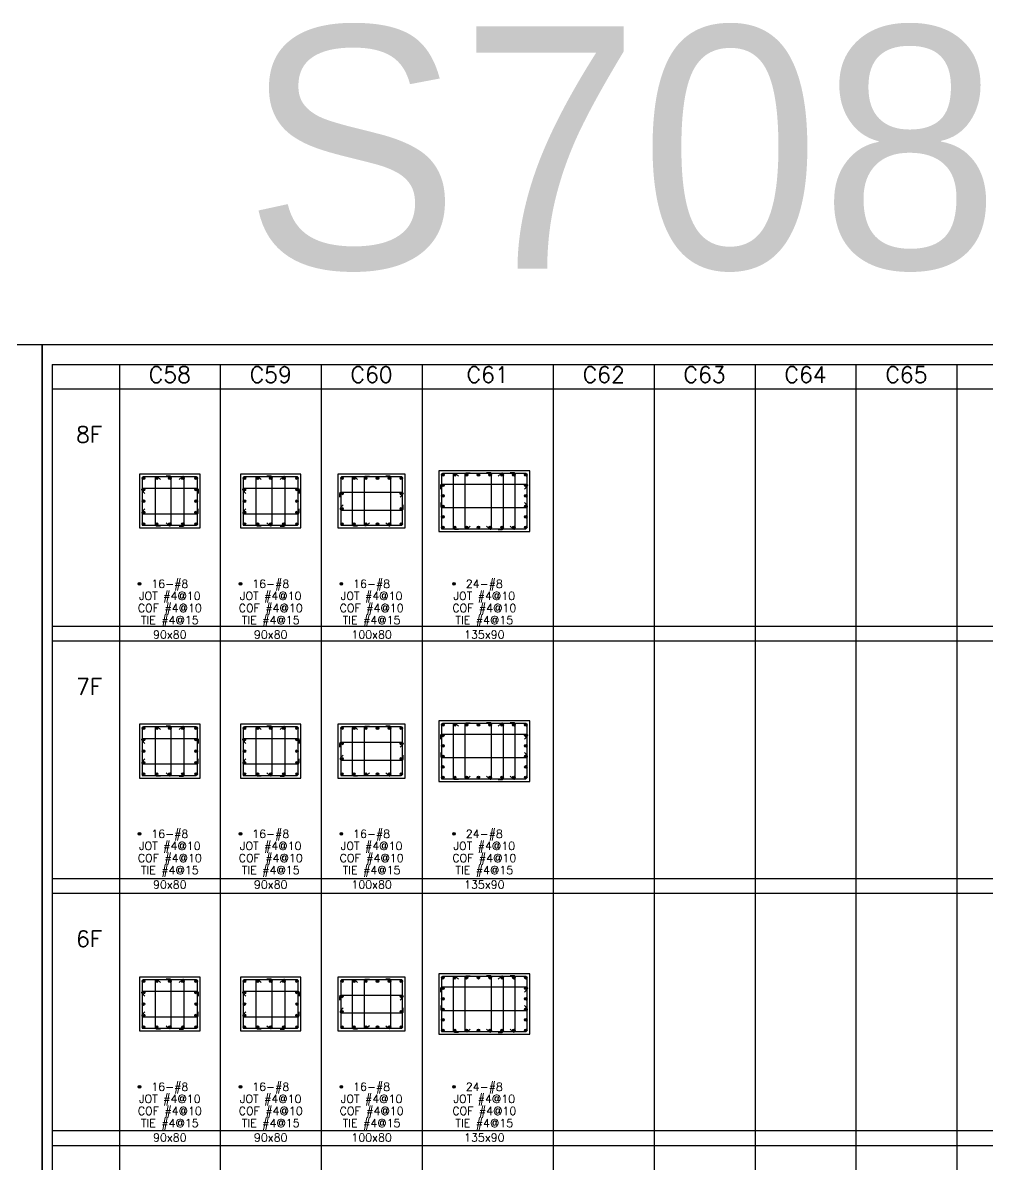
# Model space of a CAD drawing. Header units: millimetres. Extents: x 0 to 31920, y -6088 to 2522.
# Drawn here: x 22316 to 23749, y 825 to 2522 of the extents above; entities that cross this region are included whole.
import ezdxf
from ezdxf.enums import TextEntityAlignment as Align

# ---------------------------------------------------------------- set-up
doc = ezdxf.new("R2010")
doc.units = ezdxf.units.MM
doc.header["$MEASUREMENT"] = 0
for name, color, linetype in [('DwFm', 7, 'Continuous'), ('S-DIM', 2, 'Continuous'), ('S-RC', 130, 'Continuous'), ('S-REINF', 6, 'Continuous'), ('S-REINFD', 201, 'Continuous'), ('S-STUD', 1, 'Continuous'), ('S-TEXT', 2, 'Continuous')]:
    doc.layers.add(name, color=color, linetype=linetype)
doc.styles.add('CS4', font='romans.shx', dxfattribs={"width": 0.8, "bigfont": 'lsp.shx'})
doc.styles.add('HELOPEN', font='helopen.shx')

# ---------------------------------------------------------------- blocks, each defined once
blk = doc.blocks.new('繪圖範圍')
blk.add_lwpolyline([(0, 51.1), (79.8, 51.1), (79.8, 0), (0, 0)], close=True)
blk = doc.blocks.new('A$C99a523f8')
at = {"layer": 'S-REINFD'}
h = blk.add_hatch(color=256, dxfattribs=at)
edge = h.paths.add_edge_path()
edge.add_arc((35.9, 242.1), 1.91, 0, 360)
h = blk.add_hatch(color=256, dxfattribs=at)
edge = h.paths.add_edge_path()
edge.add_arc((55.5, 242.1), 1.91, 0, 360)
h = blk.add_hatch(color=256, dxfattribs=at)
edge = h.paths.add_edge_path()
edge.add_arc((75, 242.1), 1.91, 0, 360)
h = blk.add_hatch(color=256, dxfattribs=at)
edge = h.paths.add_edge_path()
edge.add_arc((94.5, 242.1), 1.91, 0, 360)
h = blk.add_hatch(color=256, dxfattribs=at)
edge = h.paths.add_edge_path()
edge.add_arc((114.1, 242.1), 1.91, 0, 360)
h = blk.add_hatch(color=256, dxfattribs=at)
edge = h.paths.add_edge_path()
edge.add_arc((185.9, 242.1), 1.91, 0, 360)
h = blk.add_hatch(color=256, dxfattribs=at)
edge = h.paths.add_edge_path()
edge.add_arc((205.5, 242.1), 1.91, 0, 360)
h = blk.add_hatch(color=256, dxfattribs=at)
edge = h.paths.add_edge_path()
edge.add_arc((225, 242.1), 1.91, 0, 360)
h = blk.add_hatch(color=256, dxfattribs=at)
edge = h.paths.add_edge_path()
edge.add_arc((244.5, 242.1), 1.91, 0, 360)
h = blk.add_hatch(color=256, dxfattribs=at)
edge = h.paths.add_edge_path()
edge.add_arc((264.1, 242.1), 1.91, 0, 360)
h = blk.add_hatch(color=256, dxfattribs=at)
edge = h.paths.add_edge_path()
edge.add_arc((330.9, 242.1), 1.91, 0, 360)
h = blk.add_hatch(color=256, dxfattribs=at)
edge = h.paths.add_edge_path()
edge.add_arc((348.5, 242.1), 1.91, 0, 360)
h = blk.add_hatch(color=256, dxfattribs=at)
edge = h.paths.add_edge_path()
edge.add_arc((366.2, 242.1), 1.91, 0, 360)
h = blk.add_hatch(color=256, dxfattribs=at)
edge = h.paths.add_edge_path()
edge.add_arc((383.8, 242.1), 1.91, 0, 360)
h = blk.add_hatch(color=256, dxfattribs=at)
edge = h.paths.add_edge_path()
edge.add_arc((401.5, 242.1), 1.91, 0, 360)
h = blk.add_hatch(color=256, dxfattribs=at)
edge = h.paths.add_edge_path()
edge.add_arc((419.1, 242.1), 1.91, 0, 360)
h = blk.add_hatch(color=256, dxfattribs=at)
edge = h.paths.add_edge_path()
edge.add_arc((480.9, 247.1), 1.91, 0, 360)
h = blk.add_hatch(color=256, dxfattribs=at)
edge = h.paths.add_edge_path()
edge.add_arc((498.5, 247.1), 1.91, 0, 360)
h = blk.add_hatch(color=256, dxfattribs=at)
edge = h.paths.add_edge_path()
edge.add_arc((516.1, 247.1), 1.91, 0, 360)
h = blk.add_hatch(color=256, dxfattribs=at)
edge = h.paths.add_edge_path()
edge.add_arc((533.7, 247.1), 1.91, 0, 360)
h = blk.add_hatch(color=256, dxfattribs=at)
edge = h.paths.add_edge_path()
edge.add_arc((551.3, 247.1), 1.91, 0, 360)
h = blk.add_hatch(color=256, dxfattribs=at)
edge = h.paths.add_edge_path()
edge.add_arc((568.9, 247.1), 1.91, 0, 360)
h = blk.add_hatch(color=256, dxfattribs=at)
edge = h.paths.add_edge_path()
edge.add_arc((586.5, 247.1), 1.91, 0, 360)
h = blk.add_hatch(color=256, dxfattribs=at)
edge = h.paths.add_edge_path()
edge.add_arc((604.1, 247.1), 1.91, 0, 360)
h = blk.add_hatch(color=256, dxfattribs=at)
edge = h.paths.add_edge_path()
edge.add_arc((35.9, 225), 1.91, 0, 360)
h = blk.add_hatch(color=256, dxfattribs=at)
edge = h.paths.add_edge_path()
edge.add_arc((114.1, 225), 1.91, 0, 360)
h = blk.add_hatch(color=256, dxfattribs=at)
edge = h.paths.add_edge_path()
edge.add_arc((185.9, 225), 1.91, 0, 360)
h = blk.add_hatch(color=256, dxfattribs=at)
edge = h.paths.add_edge_path()
edge.add_arc((264.1, 225), 1.91, 0, 360)
h = blk.add_hatch(color=256, dxfattribs=at)
edge = h.paths.add_edge_path()
edge.add_arc((330.9, 219.4), 1.91, 0, 360)
h = blk.add_hatch(color=256, dxfattribs=at)
edge = h.paths.add_edge_path()
edge.add_arc((419.1, 219.4), 1.91, 0, 360)
h = blk.add_hatch(color=256, dxfattribs=at)
edge = h.paths.add_edge_path()
edge.add_arc((480.9, 231.5), 1.91, 0, 360)
h = blk.add_hatch(color=256, dxfattribs=at)
edge = h.paths.add_edge_path()
edge.add_arc((604.1, 231.5), 1.91, 0, 360)
h = blk.add_hatch(color=256, dxfattribs=at)
edge = h.paths.add_edge_path()
edge.add_arc((35.9, 208), 1.91, 0, 360)
h = blk.add_hatch(color=256, dxfattribs=at)
edge = h.paths.add_edge_path()
edge.add_arc((114.1, 208), 1.91, 0, 360)
h = blk.add_hatch(color=256, dxfattribs=at)
edge = h.paths.add_edge_path()
edge.add_arc((185.9, 208), 1.91, 0, 360)
h = blk.add_hatch(color=256, dxfattribs=at)
edge = h.paths.add_edge_path()
edge.add_arc((264.1, 208), 1.91, 0, 360)
h = blk.add_hatch(color=256, dxfattribs=at)
edge = h.paths.add_edge_path()
edge.add_arc((480.9, 215.8), 1.91, 0, 360)
h = blk.add_hatch(color=256, dxfattribs=at)
edge = h.paths.add_edge_path()
edge.add_arc((604.1, 215.8), 1.91, 0, 360)
h = blk.add_hatch(color=256, dxfattribs=at)
edge = h.paths.add_edge_path()
edge.add_arc((35.9, 191), 1.91, 0, 360)
h = blk.add_hatch(color=256, dxfattribs=at)
edge = h.paths.add_edge_path()
edge.add_arc((114.1, 191), 1.91, 0, 360)
h = blk.add_hatch(color=256, dxfattribs=at)
edge = h.paths.add_edge_path()
edge.add_arc((185.9, 191), 1.91, 0, 360)
h = blk.add_hatch(color=256, dxfattribs=at)
edge = h.paths.add_edge_path()
edge.add_arc((264.1, 191), 1.91, 0, 360)
h = blk.add_hatch(color=256, dxfattribs=at)
edge = h.paths.add_edge_path()
edge.add_arc((330.9, 196.6), 1.91, 0, 360)
h = blk.add_hatch(color=256, dxfattribs=at)
edge = h.paths.add_edge_path()
edge.add_arc((419.1, 196.6), 1.91, 0, 360)
h = blk.add_hatch(color=256, dxfattribs=at)
edge = h.paths.add_edge_path()
edge.add_arc((480.9, 200.2), 1.91, 0, 360)
h = blk.add_hatch(color=256, dxfattribs=at)
edge = h.paths.add_edge_path()
edge.add_arc((604.1, 200.2), 1.91, 0, 360)
h = blk.add_hatch(color=256, dxfattribs=at)
edge = h.paths.add_edge_path()
edge.add_arc((35.9, 173.9), 1.91, 0, 360)
h = blk.add_hatch(color=256, dxfattribs=at)
edge = h.paths.add_edge_path()
edge.add_arc((55.5, 173.9), 1.91, 0, 360)
h = blk.add_hatch(color=256, dxfattribs=at)
edge = h.paths.add_edge_path()
edge.add_arc((75, 173.9), 1.91, 0, 360)
h = blk.add_hatch(color=256, dxfattribs=at)
edge = h.paths.add_edge_path()
edge.add_arc((94.5, 173.9), 1.91, 0, 360)
h = blk.add_hatch(color=256, dxfattribs=at)
edge = h.paths.add_edge_path()
edge.add_arc((114.1, 173.9), 1.91, 0, 360)
h = blk.add_hatch(color=256, dxfattribs=at)
edge = h.paths.add_edge_path()
edge.add_arc((185.9, 173.9), 1.91, 0, 360)
h = blk.add_hatch(color=256, dxfattribs=at)
edge = h.paths.add_edge_path()
edge.add_arc((205.5, 173.9), 1.91, 0, 360)
h = blk.add_hatch(color=256, dxfattribs=at)
edge = h.paths.add_edge_path()
edge.add_arc((225, 173.9), 1.91, 0, 360)
h = blk.add_hatch(color=256, dxfattribs=at)
edge = h.paths.add_edge_path()
edge.add_arc((244.5, 173.9), 1.91, 0, 360)
h = blk.add_hatch(color=256, dxfattribs=at)
edge = h.paths.add_edge_path()
edge.add_arc((264.1, 173.9), 1.91, 0, 360)
h = blk.add_hatch(color=256, dxfattribs=at)
edge = h.paths.add_edge_path()
edge.add_arc((330.9, 173.9), 1.91, 0, 360)
h = blk.add_hatch(color=256, dxfattribs=at)
edge = h.paths.add_edge_path()
edge.add_arc((348.5, 173.9), 1.91, 0, 360)
h = blk.add_hatch(color=256, dxfattribs=at)
edge = h.paths.add_edge_path()
edge.add_arc((366.2, 173.9), 1.91, 0, 360)
h = blk.add_hatch(color=256, dxfattribs=at)
edge = h.paths.add_edge_path()
edge.add_arc((383.8, 173.9), 1.91, 0, 360)
h = blk.add_hatch(color=256, dxfattribs=at)
edge = h.paths.add_edge_path()
edge.add_arc((401.5, 173.9), 1.91, 0, 360)
h = blk.add_hatch(color=256, dxfattribs=at)
edge = h.paths.add_edge_path()
edge.add_arc((419.1, 173.9), 1.91, 0, 360)
h = blk.add_hatch(color=256, dxfattribs=at)
edge = h.paths.add_edge_path()
edge.add_arc((480.9, 184.5), 1.91, 0, 360)
h = blk.add_hatch(color=256, dxfattribs=at)
edge = h.paths.add_edge_path()
edge.add_arc((480.9, 168.9), 1.91, 0, 360)
h = blk.add_hatch(color=256, dxfattribs=at)
edge = h.paths.add_edge_path()
edge.add_arc((498.5, 168.9), 1.91, 0, 360)
h = blk.add_hatch(color=256, dxfattribs=at)
edge = h.paths.add_edge_path()
edge.add_arc((516.1, 168.9), 1.91, 0, 360)
h = blk.add_hatch(color=256, dxfattribs=at)
edge = h.paths.add_edge_path()
edge.add_arc((533.7, 168.9), 1.91, 0, 360)
h = blk.add_hatch(color=256, dxfattribs=at)
edge = h.paths.add_edge_path()
edge.add_arc((551.3, 168.9), 1.91, 0, 360)
h = blk.add_hatch(color=256, dxfattribs=at)
edge = h.paths.add_edge_path()
edge.add_arc((568.9, 168.9), 1.91, 0, 360)
h = blk.add_hatch(color=256, dxfattribs=at)
edge = h.paths.add_edge_path()
edge.add_arc((586.5, 168.9), 1.91, 0, 360)
h = blk.add_hatch(color=256, dxfattribs=at)
edge = h.paths.add_edge_path()
edge.add_arc((604.1, 184.5), 1.91, 0, 360)
h = blk.add_hatch(color=256, dxfattribs=at)
edge = h.paths.add_edge_path()
edge.add_arc((604.1, 168.9), 1.91, 0, 360)
h = blk.add_hatch(color=256, dxfattribs=at)
edge = h.paths.add_edge_path()
edge.add_arc((30, 85), 1.91, 0, 360)
h = blk.add_hatch(color=256, dxfattribs=at)
edge = h.paths.add_edge_path()
edge.add_arc((180, 85), 1.91, 0, 360)
h = blk.add_hatch(color=256, dxfattribs=at)
edge = h.paths.add_edge_path()
edge.add_arc((330, 85), 1.91, 0, 360)
h = blk.add_hatch(color=256, dxfattribs=at)
edge = h.paths.add_edge_path()
edge.add_arc((497.5, 85), 1.91, 0, 360)
at = {"layer": 'S-RC'}
for points in [[(30, 168), (120, 168), (120, 248), (30, 248), (30, 168)], [(180, 168), (270, 168), (270, 248), (180, 248), (180, 168)], [(325, 168), (425, 168), (425, 248), (325, 248), (325, 168)], [(475, 163), (610, 163), (610, 253), (475, 253), (475, 163)]]:
    blk.add_lwpolyline(points, dxfattribs=at)
at = {"layer": 'S-REINF', "color": 2}
for points in [[(34, 172), (114.1, 172, 0.414214), (116, 173.9), (116, 242.1, 0.414214), (114.1, 244), (35.9, 244, 0.414214), (34, 242.1), (34, 172)], [(61, 170.9), (55.4, 170.9, -0.414214), (53.5, 172.8), (53.5, 242.8, -0.653352), (56.7, 244.2), (61, 240.2)], [(69.4, 175.8), (73.7, 171.8, 0.653352), (76.9, 173.2), (76.9, 243.2, 0.414214), (75, 245.1), (69.4, 245.1)], [(89, 170.9), (94.6, 170.9, 0.414214), (96.5, 172.8), (96.5, 242.8, 0.653352), (93.3, 244.2), (89, 240.2)], [(184, 172), (264.1, 172, 0.414214), (266, 173.9), (266, 242.1, 0.414214), (264.1, 244), (185.9, 244, 0.414214), (184, 242.1), (184, 172)], [(211, 170.9), (205.4, 170.9, -0.414214), (203.5, 172.8), (203.5, 242.8, -0.653352), (206.7, 244.2), (211, 240.2)], [(219.4, 175.8), (223.7, 171.8, 0.653352), (226.9, 173.2), (226.9, 243.2, 0.414214), (225, 245.1), (219.4, 245.1)], [(239, 170.9), (244.6, 170.9, 0.414214), (246.5, 172.8), (246.5, 242.8, 0.653352), (243.3, 244.2), (239, 240.2)], [(329, 172), (419.1, 172, 0.414214), (421, 173.9), (421, 242.1, 0.414214), (419.1, 244), (330.9, 244, 0.414214), (329, 242.1), (329, 172)], [(354.1, 170.9), (348.5, 170.9, -0.414214), (346.6, 172.8), (346.6, 242.8, -0.653352), (349.8, 244.2), (354.1, 240.2)], [(371.8, 175.8), (367.5, 171.8, -0.653352), (364.3, 173.2), (364.3, 243.2, -0.414214), (366.2, 245.1), (371.8, 245.1)], [(395.9, 175.8), (400.2, 171.8, 0.653352), (403.4, 173.2), (403.4, 243.2, 0.414214), (401.5, 245.1), (395.9, 245.1)], [(479, 167), (604.1, 167, 0.414214), (606, 168.9), (606, 247.1, 0.414214), (604.1, 249), (480.9, 249, 0.414214), (479, 247.1), (479, 167)], [(504.1, 165.9), (498.5, 165.9, -0.414214), (496.6, 167.8), (496.6, 247.8, -0.653352), (499.8, 249.2), (504.1, 245.2)], [(521.7, 170.8), (517.4, 166.8, -0.653352), (514.2, 168.2), (514.2, 248.2, -0.414214), (516.1, 250.1), (521.7, 250.1)], [(545.7, 170.8), (550, 166.8, 0.653352), (553.2, 168.2), (553.2, 248.2, 0.414214), (551.3, 250.1), (545.7, 250.1)], [(563.3, 165.9), (568.9, 165.9, 0.414214), (570.8, 167.8), (570.8, 247.8, 0.653352), (567.6, 249.2), (563.3, 245.2)], [(580.9, 170.8), (585.2, 166.8, 0.653352), (588.4, 168.2), (588.4, 248.2, 0.414214), (586.5, 250.1), (580.9, 250.1)], [(37.8, 219.5), (33.8, 223.8, -0.653352), (35.2, 227), (115.2, 227, -0.414214), (117.1, 225.1), (117.1, 219.5)], [(187.8, 219.5), (183.8, 223.8, -0.653352), (185.2, 227), (265.2, 227, -0.414214), (267.1, 225.1), (267.1, 219.5)], [(327.9, 213.8), (327.9, 219.4, -0.414214), (329.8, 221.3), (419.8, 221.3, -0.653352), (421.2, 218.1), (417.2, 213.8)], [(477.9, 225.9), (477.9, 231.5, -0.414214), (479.8, 233.4), (604.8, 233.4, -0.653352), (606.2, 230.2), (602.2, 225.9)], [(477.9, 205.8), (477.9, 200.2, 0.414214), (479.8, 198.3), (604.8, 198.3, 0.653352), (606.2, 201.5), (602.2, 205.8)], [(37.8, 196.5), (33.8, 192.2, 0.653352), (35.2, 189), (115.2, 189, 0.414214), (117.1, 190.9), (117.1, 196.5)], [(187.8, 196.5), (183.8, 192.2, 0.653352), (185.2, 189), (265.2, 189, 0.414214), (267.1, 190.9), (267.1, 196.5)], [(332.8, 202.2), (328.8, 197.9, 0.653352), (330.2, 194.7), (420.2, 194.7, 0.414214), (422.1, 196.6), (422.1, 202.2)]]:
    blk.add_lwpolyline(points, format="xyb", dxfattribs=at)
at = {"layer": 'S-REINFD'}
for centre in [(35.9, 242.1), (55.5, 242.1), (75, 242.1), (94.5, 242.1), (114.1, 242.1), (185.9, 242.1), (205.5, 242.1), (225, 242.1), (244.5, 242.1), (264.1, 242.1), (330.9, 242.1), (348.5, 242.1), (366.2, 242.1), (383.8, 242.1), (401.5, 242.1), (419.1, 242.1), (480.9, 247.1), (498.5, 247.1), (516.1, 247.1), (533.7, 247.1), (551.3, 247.1), (568.9, 247.1), (586.5, 247.1), (604.1, 247.1), (35.9, 225), (114.1, 225), (185.9, 225), (264.1, 225), (330.9, 219.4), (419.1, 219.4), (480.9, 231.5), (604.1, 231.5), (35.9, 208), (114.1, 208), (185.9, 208), (264.1, 208), (480.9, 215.8), (604.1, 215.8), (35.9, 191), (114.1, 191), (185.9, 191), (264.1, 191), (330.9, 196.6), (419.1, 196.6), (480.9, 200.2), (604.1, 200.2), (35.9, 173.9), (55.5, 173.9), (75, 173.9), (94.5, 173.9), (114.1, 173.9), (185.9, 173.9), (205.5, 173.9), (225, 173.9), (244.5, 173.9), (264.1, 173.9), (330.9, 173.9), (348.5, 173.9), (366.2, 173.9), (383.8, 173.9), (401.5, 173.9), (419.1, 173.9), (480.9, 184.5), (480.9, 168.9), (498.5, 168.9), (516.1, 168.9), (533.7, 168.9), (551.3, 168.9), (568.9, 168.9), (586.5, 168.9), (604.1, 184.5), (604.1, 168.9), (30, 85), (180, 85), (330, 85), (497.5, 85)]:
    blk.add_circle(centre, 1.91, dxfattribs=at)
at = {"layer": 'S-TEXT', "style": 'CS4'}
for s, p in [('16-#8', (75, 79)), ('16-#8', (225, 79)), ('16-#8', (375, 79)), ('24-#8', (542.5, 79)), ('JOT #4@10', (75, 61)), ('JOT #4@10', (225, 61)), ('JOT #4@10', (375, 61)), ('JOT #4@10', (542.5, 61)), ('COF #4@10', (75, 43)), ('COF #4@10', (225, 43)), ('COF #4@10', (375, 43)), ('COF #4@10', (542.5, 43)), ('TIE #4@15', (75, 25)), ('TIE #4@15', (225, 25)), ('TIE #4@15', (375, 25)), ('TIE #4@15', (542.5, 25)), ('90x80', (75, 3.5)), ('90x80', (225, 3.5)), ('100x80', (375, 3.5)), ('135x90', (542.5, 3.5))]:
    blk.add_text(s, height=12, dxfattribs=at).set_placement(p, align=Align.CENTER)

msp = doc.modelspace()

# ---------------------------------------------------------------- hatches: boundary and pattern name
at = {"layer": 'S-REINFD'}
h = msp.add_hatch(color=256, dxfattribs=at)
edge = h.paths.add_edge_path()
edge.add_arc((22939.9, 1478.3), 1.91, 0, 360)
h = msp.add_hatch(color=256, dxfattribs=at)
edge = h.paths.add_edge_path()
edge.add_arc((22957.5, 1478.3), 1.91, 0, 360)
h = msp.add_hatch(color=256, dxfattribs=at)
edge = h.paths.add_edge_path()
edge.add_arc((22975.1, 1478.3), 1.91, 0, 360)
h = msp.add_hatch(color=256, dxfattribs=at)
edge = h.paths.add_edge_path()
edge.add_arc((22992.7, 1478.3), 1.91, 0, 360)
h = msp.add_hatch(color=256, dxfattribs=at)
edge = h.paths.add_edge_path()
edge.add_arc((23010.3, 1478.3), 1.91, 0, 360)
h = msp.add_hatch(color=256, dxfattribs=at)
edge = h.paths.add_edge_path()
edge.add_arc((23027.9, 1478.3), 1.91, 0, 360)
h = msp.add_hatch(color=256, dxfattribs=at)
edge = h.paths.add_edge_path()
edge.add_arc((23045.5, 1478.3), 1.91, 0, 360)
h = msp.add_hatch(color=256, dxfattribs=at)
edge = h.paths.add_edge_path()
edge.add_arc((23063.1, 1478.3), 1.91, 0, 360)
h = msp.add_hatch(color=256, dxfattribs=at)
edge = h.paths.add_edge_path()
edge.add_arc((22494.9, 1473.3), 1.91, 0, 360)
h = msp.add_hatch(color=256, dxfattribs=at)
edge = h.paths.add_edge_path()
edge.add_arc((22514.5, 1473.3), 1.91, 0, 360)
h = msp.add_hatch(color=256, dxfattribs=at)
edge = h.paths.add_edge_path()
edge.add_arc((22534, 1473.3), 1.91, 0, 360)
h = msp.add_hatch(color=256, dxfattribs=at)
edge = h.paths.add_edge_path()
edge.add_arc((22553.5, 1473.3), 1.91, 0, 360)
h = msp.add_hatch(color=256, dxfattribs=at)
edge = h.paths.add_edge_path()
edge.add_arc((22573.1, 1473.3), 1.91, 0, 360)
h = msp.add_hatch(color=256, dxfattribs=at)
edge = h.paths.add_edge_path()
edge.add_arc((22644.9, 1473.3), 1.91, 0, 360)
h = msp.add_hatch(color=256, dxfattribs=at)
edge = h.paths.add_edge_path()
edge.add_arc((22664.5, 1473.3), 1.91, 0, 360)
h = msp.add_hatch(color=256, dxfattribs=at)
edge = h.paths.add_edge_path()
edge.add_arc((22684, 1473.3), 1.91, 0, 360)
h = msp.add_hatch(color=256, dxfattribs=at)
edge = h.paths.add_edge_path()
edge.add_arc((22703.5, 1473.3), 1.91, 0, 360)
h = msp.add_hatch(color=256, dxfattribs=at)
edge = h.paths.add_edge_path()
edge.add_arc((22723.1, 1473.3), 1.91, 0, 360)
h = msp.add_hatch(color=256, dxfattribs=at)
edge = h.paths.add_edge_path()
edge.add_arc((22789.9, 1473.3), 1.91, 0, 360)
h = msp.add_hatch(color=256, dxfattribs=at)
edge = h.paths.add_edge_path()
edge.add_arc((22807.5, 1473.3), 1.91, 0, 360)
h = msp.add_hatch(color=256, dxfattribs=at)
edge = h.paths.add_edge_path()
edge.add_arc((22825.2, 1473.3), 1.91, 0, 360)
h = msp.add_hatch(color=256, dxfattribs=at)
edge = h.paths.add_edge_path()
edge.add_arc((22842.8, 1473.3), 1.91, 0, 360)
h = msp.add_hatch(color=256, dxfattribs=at)
edge = h.paths.add_edge_path()
edge.add_arc((22860.5, 1473.3), 1.91, 0, 360)
h = msp.add_hatch(color=256, dxfattribs=at)
edge = h.paths.add_edge_path()
edge.add_arc((22878.1, 1473.3), 1.91, 0, 360)
h = msp.add_hatch(color=256, dxfattribs=at)
edge = h.paths.add_edge_path()
edge.add_arc((22939.9, 1462.6), 1.91, 0, 360)
h = msp.add_hatch(color=256, dxfattribs=at)
edge = h.paths.add_edge_path()
edge.add_arc((23063.1, 1462.6), 1.91, 0, 360)
h = msp.add_hatch(color=256, dxfattribs=at)
edge = h.paths.add_edge_path()
edge.add_arc((22494.9, 1456.2), 1.91, 0, 360)
h = msp.add_hatch(color=256, dxfattribs=at)
edge = h.paths.add_edge_path()
edge.add_arc((22573.1, 1456.2), 1.91, 0, 360)
h = msp.add_hatch(color=256, dxfattribs=at)
edge = h.paths.add_edge_path()
edge.add_arc((22644.9, 1456.2), 1.91, 0, 360)
h = msp.add_hatch(color=256, dxfattribs=at)
edge = h.paths.add_edge_path()
edge.add_arc((22723.1, 1456.2), 1.91, 0, 360)
h = msp.add_hatch(color=256, dxfattribs=at)
edge = h.paths.add_edge_path()
edge.add_arc((22789.9, 1450.5), 1.91, 0, 360)
h = msp.add_hatch(color=256, dxfattribs=at)
edge = h.paths.add_edge_path()
edge.add_arc((22878.1, 1450.5), 1.91, 0, 360)
h = msp.add_hatch(color=256, dxfattribs=at)
edge = h.paths.add_edge_path()
edge.add_arc((22939.9, 1447), 1.91, 0, 360)
h = msp.add_hatch(color=256, dxfattribs=at)
edge = h.paths.add_edge_path()
edge.add_arc((23063.1, 1447), 1.91, 0, 360)
h = msp.add_hatch(color=256, dxfattribs=at)
edge = h.paths.add_edge_path()
edge.add_arc((22494.9, 1439.2), 1.91, 0, 360)
h = msp.add_hatch(color=256, dxfattribs=at)
edge = h.paths.add_edge_path()
edge.add_arc((22573.1, 1439.2), 1.91, 0, 360)
h = msp.add_hatch(color=256, dxfattribs=at)
edge = h.paths.add_edge_path()
edge.add_arc((22644.9, 1439.2), 1.91, 0, 360)
h = msp.add_hatch(color=256, dxfattribs=at)
edge = h.paths.add_edge_path()
edge.add_arc((22723.1, 1439.2), 1.91, 0, 360)
h = msp.add_hatch(color=256, dxfattribs=at)
edge = h.paths.add_edge_path()
edge.add_arc((22789.9, 1427.8), 1.91, 0, 360)
h = msp.add_hatch(color=256, dxfattribs=at)
edge = h.paths.add_edge_path()
edge.add_arc((22878.1, 1427.8), 1.91, 0, 360)
h = msp.add_hatch(color=256, dxfattribs=at)
edge = h.paths.add_edge_path()
edge.add_arc((22939.9, 1431.4), 1.91, 0, 360)
h = msp.add_hatch(color=256, dxfattribs=at)
edge = h.paths.add_edge_path()
edge.add_arc((23063.1, 1431.4), 1.91, 0, 360)
h = msp.add_hatch(color=256, dxfattribs=at)
edge = h.paths.add_edge_path()
edge.add_arc((22494.9, 1422.1), 1.91, 0, 360)
h = msp.add_hatch(color=256, dxfattribs=at)
edge = h.paths.add_edge_path()
edge.add_arc((22573.1, 1422.1), 1.91, 0, 360)
h = msp.add_hatch(color=256, dxfattribs=at)
edge = h.paths.add_edge_path()
edge.add_arc((22644.9, 1422.1), 1.91, 0, 360)
h = msp.add_hatch(color=256, dxfattribs=at)
edge = h.paths.add_edge_path()
edge.add_arc((22723.1, 1422.1), 1.91, 0, 360)
h = msp.add_hatch(color=256, dxfattribs=at)
edge = h.paths.add_edge_path()
edge.add_arc((22939.9, 1415.7), 1.91, 0, 360)
h = msp.add_hatch(color=256, dxfattribs=at)
edge = h.paths.add_edge_path()
edge.add_arc((23063.1, 1415.7), 1.91, 0, 360)
h = msp.add_hatch(color=256, dxfattribs=at)
edge = h.paths.add_edge_path()
edge.add_arc((22494.9, 1405.1), 1.91, 0, 360)
h = msp.add_hatch(color=256, dxfattribs=at)
edge = h.paths.add_edge_path()
edge.add_arc((22514.5, 1405.1), 1.91, 0, 360)
h = msp.add_hatch(color=256, dxfattribs=at)
edge = h.paths.add_edge_path()
edge.add_arc((22534, 1405.1), 1.91, 0, 360)
h = msp.add_hatch(color=256, dxfattribs=at)
edge = h.paths.add_edge_path()
edge.add_arc((22553.5, 1405.1), 1.91, 0, 360)
h = msp.add_hatch(color=256, dxfattribs=at)
edge = h.paths.add_edge_path()
edge.add_arc((22573.1, 1405.1), 1.91, 0, 360)
h = msp.add_hatch(color=256, dxfattribs=at)
edge = h.paths.add_edge_path()
edge.add_arc((22644.9, 1405.1), 1.91, 0, 360)
h = msp.add_hatch(color=256, dxfattribs=at)
edge = h.paths.add_edge_path()
edge.add_arc((22664.5, 1405.1), 1.91, 0, 360)
h = msp.add_hatch(color=256, dxfattribs=at)
edge = h.paths.add_edge_path()
edge.add_arc((22684, 1405.1), 1.91, 0, 360)
h = msp.add_hatch(color=256, dxfattribs=at)
edge = h.paths.add_edge_path()
edge.add_arc((22703.5, 1405.1), 1.91, 0, 360)
h = msp.add_hatch(color=256, dxfattribs=at)
edge = h.paths.add_edge_path()
edge.add_arc((22723.1, 1405.1), 1.91, 0, 360)
h = msp.add_hatch(color=256, dxfattribs=at)
edge = h.paths.add_edge_path()
edge.add_arc((22789.9, 1405.1), 1.91, 0, 360)
h = msp.add_hatch(color=256, dxfattribs=at)
edge = h.paths.add_edge_path()
edge.add_arc((22807.5, 1405.1), 1.91, 0, 360)
h = msp.add_hatch(color=256, dxfattribs=at)
edge = h.paths.add_edge_path()
edge.add_arc((22825.2, 1405.1), 1.91, 0, 360)
h = msp.add_hatch(color=256, dxfattribs=at)
edge = h.paths.add_edge_path()
edge.add_arc((22842.8, 1405.1), 1.91, 0, 360)
h = msp.add_hatch(color=256, dxfattribs=at)
edge = h.paths.add_edge_path()
edge.add_arc((22860.5, 1405.1), 1.91, 0, 360)
h = msp.add_hatch(color=256, dxfattribs=at)
edge = h.paths.add_edge_path()
edge.add_arc((22878.1, 1405.1), 1.91, 0, 360)
h = msp.add_hatch(color=256, dxfattribs=at)
edge = h.paths.add_edge_path()
edge.add_arc((22939.9, 1400.1), 1.91, 0, 360)
h = msp.add_hatch(color=256, dxfattribs=at)
edge = h.paths.add_edge_path()
edge.add_arc((22957.5, 1400.1), 1.91, 0, 360)
h = msp.add_hatch(color=256, dxfattribs=at)
edge = h.paths.add_edge_path()
edge.add_arc((22975.1, 1400.1), 1.91, 0, 360)
h = msp.add_hatch(color=256, dxfattribs=at)
edge = h.paths.add_edge_path()
edge.add_arc((22992.7, 1400.1), 1.91, 0, 360)
h = msp.add_hatch(color=256, dxfattribs=at)
edge = h.paths.add_edge_path()
edge.add_arc((23010.3, 1400.1), 1.91, 0, 360)
h = msp.add_hatch(color=256, dxfattribs=at)
edge = h.paths.add_edge_path()
edge.add_arc((23027.9, 1400.1), 1.91, 0, 360)
h = msp.add_hatch(color=256, dxfattribs=at)
edge = h.paths.add_edge_path()
edge.add_arc((23045.5, 1400.1), 1.91, 0, 360)
h = msp.add_hatch(color=256, dxfattribs=at)
edge = h.paths.add_edge_path()
edge.add_arc((23063.1, 1400.1), 1.91, 0, 360)
h = msp.add_hatch(color=256, dxfattribs=at)
edge = h.paths.add_edge_path()
edge.add_arc((22489, 1316.2), 1.91, 0, 360)
h = msp.add_hatch(color=256, dxfattribs=at)
edge = h.paths.add_edge_path()
edge.add_arc((22639, 1316.2), 1.91, 0, 360)
h = msp.add_hatch(color=256, dxfattribs=at)
edge = h.paths.add_edge_path()
edge.add_arc((22789, 1316.2), 1.91, 0, 360)
h = msp.add_hatch(color=256, dxfattribs=at)
edge = h.paths.add_edge_path()
edge.add_arc((22956.5, 1316.2), 1.91, 0, 360)
h = msp.add_hatch(color=256, dxfattribs=at)
edge = h.paths.add_edge_path()
edge.add_arc((22939.9, 1102.2), 1.91, 0, 360)
h = msp.add_hatch(color=256, dxfattribs=at)
edge = h.paths.add_edge_path()
edge.add_arc((22957.5, 1102.2), 1.91, 0, 360)
h = msp.add_hatch(color=256, dxfattribs=at)
edge = h.paths.add_edge_path()
edge.add_arc((22975.1, 1102.2), 1.91, 0, 360)
h = msp.add_hatch(color=256, dxfattribs=at)
edge = h.paths.add_edge_path()
edge.add_arc((22992.7, 1102.2), 1.91, 0, 360)
h = msp.add_hatch(color=256, dxfattribs=at)
edge = h.paths.add_edge_path()
edge.add_arc((23010.3, 1102.2), 1.91, 0, 360)
h = msp.add_hatch(color=256, dxfattribs=at)
edge = h.paths.add_edge_path()
edge.add_arc((23027.9, 1102.2), 1.91, 0, 360)
h = msp.add_hatch(color=256, dxfattribs=at)
edge = h.paths.add_edge_path()
edge.add_arc((23045.5, 1102.2), 1.91, 0, 360)
h = msp.add_hatch(color=256, dxfattribs=at)
edge = h.paths.add_edge_path()
edge.add_arc((23063.1, 1102.2), 1.91, 0, 360)
h = msp.add_hatch(color=256, dxfattribs=at)
edge = h.paths.add_edge_path()
edge.add_arc((22494.9, 1097.2), 1.91, 0, 360)
h = msp.add_hatch(color=256, dxfattribs=at)
edge = h.paths.add_edge_path()
edge.add_arc((22514.5, 1097.2), 1.91, 0, 360)
h = msp.add_hatch(color=256, dxfattribs=at)
edge = h.paths.add_edge_path()
edge.add_arc((22534, 1097.2), 1.91, 0, 360)
h = msp.add_hatch(color=256, dxfattribs=at)
edge = h.paths.add_edge_path()
edge.add_arc((22553.5, 1097.2), 1.91, 0, 360)
h = msp.add_hatch(color=256, dxfattribs=at)
edge = h.paths.add_edge_path()
edge.add_arc((22573.1, 1097.2), 1.91, 0, 360)
h = msp.add_hatch(color=256, dxfattribs=at)
edge = h.paths.add_edge_path()
edge.add_arc((22644.9, 1097.2), 1.91, 0, 360)
h = msp.add_hatch(color=256, dxfattribs=at)
edge = h.paths.add_edge_path()
edge.add_arc((22664.5, 1097.2), 1.91, 0, 360)
h = msp.add_hatch(color=256, dxfattribs=at)
edge = h.paths.add_edge_path()
edge.add_arc((22684, 1097.2), 1.91, 0, 360)
h = msp.add_hatch(color=256, dxfattribs=at)
edge = h.paths.add_edge_path()
edge.add_arc((22703.5, 1097.2), 1.91, 0, 360)
h = msp.add_hatch(color=256, dxfattribs=at)
edge = h.paths.add_edge_path()
edge.add_arc((22723.1, 1097.2), 1.91, 0, 360)
h = msp.add_hatch(color=256, dxfattribs=at)
edge = h.paths.add_edge_path()
edge.add_arc((22789.9, 1097.2), 1.91, 0, 360)
h = msp.add_hatch(color=256, dxfattribs=at)
edge = h.paths.add_edge_path()
edge.add_arc((22807.5, 1097.2), 1.91, 0, 360)
h = msp.add_hatch(color=256, dxfattribs=at)
edge = h.paths.add_edge_path()
edge.add_arc((22825.2, 1097.2), 1.91, 0, 360)
h = msp.add_hatch(color=256, dxfattribs=at)
edge = h.paths.add_edge_path()
edge.add_arc((22842.8, 1097.2), 1.91, 0, 360)
h = msp.add_hatch(color=256, dxfattribs=at)
edge = h.paths.add_edge_path()
edge.add_arc((22860.5, 1097.2), 1.91, 0, 360)
h = msp.add_hatch(color=256, dxfattribs=at)
edge = h.paths.add_edge_path()
edge.add_arc((22878.1, 1097.2), 1.91, 0, 360)
h = msp.add_hatch(color=256, dxfattribs=at)
edge = h.paths.add_edge_path()
edge.add_arc((22939.9, 1086.6), 1.91, 0, 360)
h = msp.add_hatch(color=256, dxfattribs=at)
edge = h.paths.add_edge_path()
edge.add_arc((23063.1, 1086.6), 1.91, 0, 360)
h = msp.add_hatch(color=256, dxfattribs=at)
edge = h.paths.add_edge_path()
edge.add_arc((22494.9, 1080.2), 1.91, 0, 360)
h = msp.add_hatch(color=256, dxfattribs=at)
edge = h.paths.add_edge_path()
edge.add_arc((22573.1, 1080.2), 1.91, 0, 360)
h = msp.add_hatch(color=256, dxfattribs=at)
edge = h.paths.add_edge_path()
edge.add_arc((22644.9, 1080.2), 1.91, 0, 360)
h = msp.add_hatch(color=256, dxfattribs=at)
edge = h.paths.add_edge_path()
edge.add_arc((22723.1, 1080.2), 1.91, 0, 360)
h = msp.add_hatch(color=256, dxfattribs=at)
edge = h.paths.add_edge_path()
edge.add_arc((22789.9, 1074.5), 1.91, 0, 360)
h = msp.add_hatch(color=256, dxfattribs=at)
edge = h.paths.add_edge_path()
edge.add_arc((22878.1, 1074.5), 1.91, 0, 360)
h = msp.add_hatch(color=256, dxfattribs=at)
edge = h.paths.add_edge_path()
edge.add_arc((22939.9, 1070.9), 1.91, 0, 360)
h = msp.add_hatch(color=256, dxfattribs=at)
edge = h.paths.add_edge_path()
edge.add_arc((23063.1, 1070.9), 1.91, 0, 360)
h = msp.add_hatch(color=256, dxfattribs=at)
edge = h.paths.add_edge_path()
edge.add_arc((22494.9, 1063.1), 1.91, 0, 360)
h = msp.add_hatch(color=256, dxfattribs=at)
edge = h.paths.add_edge_path()
edge.add_arc((22573.1, 1063.1), 1.91, 0, 360)
h = msp.add_hatch(color=256, dxfattribs=at)
edge = h.paths.add_edge_path()
edge.add_arc((22644.9, 1063.1), 1.91, 0, 360)
h = msp.add_hatch(color=256, dxfattribs=at)
edge = h.paths.add_edge_path()
edge.add_arc((22723.1, 1063.1), 1.91, 0, 360)
h = msp.add_hatch(color=256, dxfattribs=at)
edge = h.paths.add_edge_path()
edge.add_arc((22789.9, 1051.8), 1.91, 0, 360)
h = msp.add_hatch(color=256, dxfattribs=at)
edge = h.paths.add_edge_path()
edge.add_arc((22878.1, 1051.8), 1.91, 0, 360)
h = msp.add_hatch(color=256, dxfattribs=at)
edge = h.paths.add_edge_path()
edge.add_arc((22939.9, 1055.3), 1.91, 0, 360)
h = msp.add_hatch(color=256, dxfattribs=at)
edge = h.paths.add_edge_path()
edge.add_arc((23063.1, 1055.3), 1.91, 0, 360)
h = msp.add_hatch(color=256, dxfattribs=at)
edge = h.paths.add_edge_path()
edge.add_arc((22494.9, 1046.1), 1.91, 0, 360)
h = msp.add_hatch(color=256, dxfattribs=at)
edge = h.paths.add_edge_path()
edge.add_arc((22573.1, 1046.1), 1.91, 0, 360)
h = msp.add_hatch(color=256, dxfattribs=at)
edge = h.paths.add_edge_path()
edge.add_arc((22644.9, 1046.1), 1.91, 0, 360)
h = msp.add_hatch(color=256, dxfattribs=at)
edge = h.paths.add_edge_path()
edge.add_arc((22723.1, 1046.1), 1.91, 0, 360)
h = msp.add_hatch(color=256, dxfattribs=at)
edge = h.paths.add_edge_path()
edge.add_arc((22939.9, 1039.7), 1.91, 0, 360)
h = msp.add_hatch(color=256, dxfattribs=at)
edge = h.paths.add_edge_path()
edge.add_arc((23063.1, 1039.7), 1.91, 0, 360)
h = msp.add_hatch(color=256, dxfattribs=at)
edge = h.paths.add_edge_path()
edge.add_arc((22494.9, 1029), 1.91, 0, 360)
h = msp.add_hatch(color=256, dxfattribs=at)
edge = h.paths.add_edge_path()
edge.add_arc((22514.5, 1029), 1.91, 0, 360)
h = msp.add_hatch(color=256, dxfattribs=at)
edge = h.paths.add_edge_path()
edge.add_arc((22534, 1029), 1.91, 0, 360)
h = msp.add_hatch(color=256, dxfattribs=at)
edge = h.paths.add_edge_path()
edge.add_arc((22553.5, 1029), 1.91, 0, 360)
h = msp.add_hatch(color=256, dxfattribs=at)
edge = h.paths.add_edge_path()
edge.add_arc((22573.1, 1029), 1.91, 0, 360)
h = msp.add_hatch(color=256, dxfattribs=at)
edge = h.paths.add_edge_path()
edge.add_arc((22644.9, 1029), 1.91, 0, 360)
h = msp.add_hatch(color=256, dxfattribs=at)
edge = h.paths.add_edge_path()
edge.add_arc((22664.5, 1029), 1.91, 0, 360)
h = msp.add_hatch(color=256, dxfattribs=at)
edge = h.paths.add_edge_path()
edge.add_arc((22684, 1029), 1.91, 0, 360)
h = msp.add_hatch(color=256, dxfattribs=at)
edge = h.paths.add_edge_path()
edge.add_arc((22703.5, 1029), 1.91, 0, 360)
h = msp.add_hatch(color=256, dxfattribs=at)
edge = h.paths.add_edge_path()
edge.add_arc((22723.1, 1029), 1.91, 0, 360)
h = msp.add_hatch(color=256, dxfattribs=at)
edge = h.paths.add_edge_path()
edge.add_arc((22789.9, 1029), 1.91, 0, 360)
h = msp.add_hatch(color=256, dxfattribs=at)
edge = h.paths.add_edge_path()
edge.add_arc((22807.5, 1029), 1.91, 0, 360)
h = msp.add_hatch(color=256, dxfattribs=at)
edge = h.paths.add_edge_path()
edge.add_arc((22825.2, 1029), 1.91, 0, 360)
h = msp.add_hatch(color=256, dxfattribs=at)
edge = h.paths.add_edge_path()
edge.add_arc((22842.8, 1029), 1.91, 0, 360)
h = msp.add_hatch(color=256, dxfattribs=at)
edge = h.paths.add_edge_path()
edge.add_arc((22860.5, 1029), 1.91, 0, 360)
h = msp.add_hatch(color=256, dxfattribs=at)
edge = h.paths.add_edge_path()
edge.add_arc((22878.1, 1029), 1.91, 0, 360)
h = msp.add_hatch(color=256, dxfattribs=at)
edge = h.paths.add_edge_path()
edge.add_arc((22939.9, 1024), 1.91, 0, 360)
h = msp.add_hatch(color=256, dxfattribs=at)
edge = h.paths.add_edge_path()
edge.add_arc((22957.5, 1024), 1.91, 0, 360)
h = msp.add_hatch(color=256, dxfattribs=at)
edge = h.paths.add_edge_path()
edge.add_arc((22975.1, 1024), 1.91, 0, 360)
h = msp.add_hatch(color=256, dxfattribs=at)
edge = h.paths.add_edge_path()
edge.add_arc((22992.7, 1024), 1.91, 0, 360)
h = msp.add_hatch(color=256, dxfattribs=at)
edge = h.paths.add_edge_path()
edge.add_arc((23010.3, 1024), 1.91, 0, 360)
h = msp.add_hatch(color=256, dxfattribs=at)
edge = h.paths.add_edge_path()
edge.add_arc((23027.9, 1024), 1.91, 0, 360)
h = msp.add_hatch(color=256, dxfattribs=at)
edge = h.paths.add_edge_path()
edge.add_arc((23045.5, 1024), 1.91, 0, 360)
h = msp.add_hatch(color=256, dxfattribs=at)
edge = h.paths.add_edge_path()
edge.add_arc((23063.1, 1024), 1.91, 0, 360)
h = msp.add_hatch(color=256, dxfattribs=at)
edge = h.paths.add_edge_path()
edge.add_arc((22489, 940.1), 1.91, 0, 360)
h = msp.add_hatch(color=256, dxfattribs=at)
edge = h.paths.add_edge_path()
edge.add_arc((22639, 940.1), 1.91, 0, 360)
h = msp.add_hatch(color=256, dxfattribs=at)
edge = h.paths.add_edge_path()
edge.add_arc((22789, 940.1), 1.91, 0, 360)
h = msp.add_hatch(color=256, dxfattribs=at)
edge = h.paths.add_edge_path()
edge.add_arc((22956.5, 940.1), 1.91, 0, 360)

# ---------------------------------------------------------------- linework, layer by layer
at = {"layer": 'S-RC'}
for points in [[(22489, 1399.2), (22579, 1399.2), (22579, 1479.2), (22489, 1479.2), (22489, 1399.2)], [(22639, 1399.2), (22729, 1399.2), (22729, 1479.2), (22639, 1479.2), (22639, 1399.2)], [(22784, 1399.2), (22884, 1399.2), (22884, 1479.2), (22784, 1479.2), (22784, 1399.2)], [(22934, 1394.2), (23069, 1394.2), (23069, 1484.2), (22934, 1484.2), (22934, 1394.2)], [(22934, 1018.1), (23069, 1018.1), (23069, 1108.1), (22934, 1108.1), (22934, 1018.1)], [(22489, 1023.1), (22579, 1023.1), (22579, 1103.1), (22489, 1103.1), (22489, 1023.1)], [(22639, 1023.1), (22729, 1023.1), (22729, 1103.1), (22639, 1103.1), (22639, 1023.1)], [(22784, 1023.1), (22884, 1023.1), (22884, 1103.1), (22784, 1103.1), (22784, 1023.1)]]:
    msp.add_lwpolyline(points, dxfattribs=at)
at = {"layer": 'S-REINF', "color": 2}
for points in [[(22938, 1398.2), (23063.1, 1398.2, 0.414214), (23065, 1400.1), (23065, 1478.3, 0.414214), (23063.1, 1480.2), (22939.9, 1480.2, 0.414214), (22938, 1478.3), (22938, 1398.2)], [(22963.1, 1397.1), (22957.5, 1397.1, -0.414214), (22955.6, 1399), (22955.6, 1478.9, -0.653352), (22958.8, 1480.3), (22963.1, 1476.4)], [(22980.7, 1402), (22976.4, 1398, -0.653352), (22973.2, 1399.4), (22973.2, 1479.4, -0.414214), (22975.1, 1481.3), (22980.7, 1481.3)], [(23004.7, 1402), (23009, 1398, 0.653352), (23012.2, 1399.4), (23012.2, 1479.4, 0.414214), (23010.3, 1481.3), (23004.7, 1481.3)], [(23022.3, 1397.1), (23027.9, 1397.1, 0.414214), (23029.8, 1399), (23029.8, 1478.9, 0.653352), (23026.6, 1480.3), (23022.3, 1476.4)], [(23039.9, 1402), (23044.2, 1398, 0.653352), (23047.4, 1399.4), (23047.4, 1479.4, 0.414214), (23045.5, 1481.3), (23039.9, 1481.3)], [(22493, 1403.2), (22573.1, 1403.2, 0.414214), (22575, 1405.1), (22575, 1473.3, 0.414214), (22573.1, 1475.2), (22494.9, 1475.2, 0.414214), (22493, 1473.3), (22493, 1403.2)], [(22520, 1402.1), (22514.4, 1402.1, -0.414214), (22512.5, 1404), (22512.5, 1473.9, -0.653352), (22515.7, 1475.3), (22520, 1471.4)], [(22528.4, 1407), (22532.7, 1403, 0.653352), (22535.9, 1404.4), (22535.9, 1474.4, 0.414214), (22534, 1476.3), (22528.4, 1476.3)], [(22548, 1402.1), (22553.6, 1402.1, 0.414214), (22555.5, 1404), (22555.5, 1473.9, 0.653352), (22552.3, 1475.3), (22548, 1471.4)], [(22643, 1403.2), (22723.1, 1403.2, 0.414214), (22725, 1405.1), (22725, 1473.3, 0.414214), (22723.1, 1475.2), (22644.9, 1475.2, 0.414214), (22643, 1473.3), (22643, 1403.2)], [(22670, 1402.1), (22664.4, 1402.1, -0.414214), (22662.5, 1404), (22662.5, 1473.9, -0.653352), (22665.7, 1475.3), (22670, 1471.4)], [(22678.4, 1407), (22682.7, 1403, 0.653352), (22685.9, 1404.4), (22685.9, 1474.4, 0.414214), (22684, 1476.3), (22678.4, 1476.3)], [(22698, 1402.1), (22703.6, 1402.1, 0.414214), (22705.5, 1404), (22705.5, 1473.9, 0.653352), (22702.3, 1475.3), (22698, 1471.4)], [(22788, 1403.2), (22878.1, 1403.2, 0.414214), (22880, 1405.1), (22880, 1473.3, 0.414214), (22878.1, 1475.2), (22789.9, 1475.2, 0.414214), (22788, 1473.3), (22788, 1403.2)], [(22813.1, 1402.1), (22807.5, 1402.1, -0.414214), (22805.6, 1404), (22805.6, 1473.9, -0.653352), (22808.8, 1475.3), (22813.1, 1471.4)], [(22830.8, 1407), (22826.5, 1403, -0.653352), (22823.3, 1404.4), (22823.3, 1474.4, -0.414214), (22825.2, 1476.3), (22830.8, 1476.3)], [(22854.9, 1407), (22859.2, 1403, 0.653352), (22862.4, 1404.4), (22862.4, 1474.4, 0.414214), (22860.5, 1476.3), (22854.9, 1476.3)], [(22936.9, 1457), (22936.9, 1462.6, -0.414214), (22938.8, 1464.5), (23063.8, 1464.5, -0.653352), (23065.2, 1461.4), (23061.2, 1457)], [(22496.8, 1450.6), (22492.8, 1454.9, -0.653352), (22494.2, 1458.1), (22574.2, 1458.1, -0.414214), (22576.1, 1456.2), (22576.1, 1450.6)], [(22646.8, 1450.6), (22642.8, 1454.9, -0.653352), (22644.2, 1458.1), (22724.2, 1458.1, -0.414214), (22726.1, 1456.2), (22726.1, 1450.6)], [(22786.9, 1444.9), (22786.9, 1450.5, -0.414214), (22788.8, 1452.4), (22878.8, 1452.4, -0.653352), (22880.2, 1449.3), (22876.2, 1444.9)], [(22496.8, 1427.7), (22492.8, 1423.4, 0.653352), (22494.2, 1420.2), (22574.2, 1420.2, 0.414214), (22576.1, 1422.1), (22576.1, 1427.7)], [(22646.8, 1427.7), (22642.8, 1423.4, 0.653352), (22644.2, 1420.2), (22724.2, 1420.2, 0.414214), (22726.1, 1422.1), (22726.1, 1427.7)], [(22791.8, 1433.4), (22787.8, 1429.1, 0.653352), (22789.2, 1425.9), (22879.2, 1425.9, 0.414214), (22881.1, 1427.8), (22881.1, 1433.4)], [(22936.9, 1437), (22936.9, 1431.4, 0.414214), (22938.8, 1429.5), (23063.8, 1429.5, 0.653352), (23065.2, 1432.6), (23061.2, 1437)], [(22938, 1022.1), (23063.1, 1022.1, 0.414214), (23065, 1024), (23065, 1102.2, 0.414214), (23063.1, 1104.1), (22939.9, 1104.1, 0.414214), (22938, 1102.2), (22938, 1022.1)], [(22963.1, 1021), (22957.5, 1021, -0.414214), (22955.6, 1022.9), (22955.6, 1102.9, -0.653352), (22958.8, 1104.3), (22963.1, 1100.3)], [(22980.7, 1025.9), (22976.4, 1022, -0.653352), (22973.2, 1023.4), (22973.2, 1103.3, -0.414214), (22975.1, 1105.2), (22980.7, 1105.2)], [(23004.7, 1025.9), (23009, 1022, 0.653352), (23012.2, 1023.4), (23012.2, 1103.3, 0.414214), (23010.3, 1105.2), (23004.7, 1105.2)], [(23022.3, 1021), (23027.9, 1021, 0.414214), (23029.8, 1022.9), (23029.8, 1102.9, 0.653352), (23026.6, 1104.3), (23022.3, 1100.3)], [(23039.9, 1025.9), (23044.2, 1022, 0.653352), (23047.4, 1023.4), (23047.4, 1103.3, 0.414214), (23045.5, 1105.2), (23039.9, 1105.2)], [(22493, 1027.1), (22573.1, 1027.1, 0.414214), (22575, 1029), (22575, 1097.2, 0.414214), (22573.1, 1099.1), (22494.9, 1099.1, 0.414214), (22493, 1097.2), (22493, 1027.1)], [(22520, 1026), (22514.4, 1026, -0.414214), (22512.5, 1027.9), (22512.5, 1097.9, -0.653352), (22515.7, 1099.3), (22520, 1095.3)], [(22528.4, 1030.9), (22532.7, 1027, 0.653352), (22535.9, 1028.4), (22535.9, 1098.3, 0.414214), (22534, 1100.2), (22528.4, 1100.2)], [(22548, 1026), (22553.6, 1026, 0.414214), (22555.5, 1027.9), (22555.5, 1097.9, 0.653352), (22552.3, 1099.3), (22548, 1095.3)], [(22643, 1027.1), (22723.1, 1027.1, 0.414214), (22725, 1029), (22725, 1097.2, 0.414214), (22723.1, 1099.1), (22644.9, 1099.1, 0.414214), (22643, 1097.2), (22643, 1027.1)], [(22670, 1026), (22664.4, 1026, -0.414214), (22662.5, 1027.9), (22662.5, 1097.9, -0.653352), (22665.7, 1099.3), (22670, 1095.3)], [(22678.4, 1030.9), (22682.7, 1027, 0.653352), (22685.9, 1028.4), (22685.9, 1098.3, 0.414214), (22684, 1100.2), (22678.4, 1100.2)], [(22698, 1026), (22703.6, 1026, 0.414214), (22705.5, 1027.9), (22705.5, 1097.9, 0.653352), (22702.3, 1099.3), (22698, 1095.3)], [(22788, 1027.1), (22878.1, 1027.1, 0.414214), (22880, 1029), (22880, 1097.2, 0.414214), (22878.1, 1099.1), (22789.9, 1099.1, 0.414214), (22788, 1097.2), (22788, 1027.1)], [(22813.1, 1026), (22807.5, 1026, -0.414214), (22805.6, 1027.9), (22805.6, 1097.9, -0.653352), (22808.8, 1099.3), (22813.1, 1095.3)], [(22830.8, 1030.9), (22826.5, 1027, -0.653352), (22823.3, 1028.4), (22823.3, 1098.3, -0.414214), (22825.2, 1100.2), (22830.8, 1100.2)], [(22854.9, 1030.9), (22859.2, 1027, 0.653352), (22862.4, 1028.4), (22862.4, 1098.3, 0.414214), (22860.5, 1100.2), (22854.9, 1100.2)], [(22936.9, 1081), (22936.9, 1086.6, -0.414214), (22938.8, 1088.5), (23063.8, 1088.5, -0.653352), (23065.2, 1085.3), (23061.2, 1081)], [(22496.8, 1074.6), (22492.8, 1078.9, -0.653352), (22494.2, 1082.1), (22574.2, 1082.1, -0.414214), (22576.1, 1080.2), (22576.1, 1074.6)], [(22646.8, 1074.6), (22642.8, 1078.9, -0.653352), (22644.2, 1082.1), (22724.2, 1082.1, -0.414214), (22726.1, 1080.2), (22726.1, 1074.6)], [(22786.9, 1068.9), (22786.9, 1074.5, -0.414214), (22788.8, 1076.4), (22878.8, 1076.4, -0.653352), (22880.2, 1073.2), (22876.2, 1068.9)], [(22791.8, 1057.3), (22787.8, 1053, 0.653352), (22789.2, 1049.8), (22879.2, 1049.8, 0.414214), (22881.1, 1051.7), (22881.1, 1057.3)], [(22936.9, 1060.9), (22936.9, 1055.3, 0.414214), (22938.8, 1053.4), (23063.8, 1053.4, 0.653352), (23065.2, 1056.6), (23061.2, 1060.9)], [(22496.8, 1051.7), (22492.8, 1047.4, 0.653352), (22494.2, 1044.2), (22574.2, 1044.2, 0.414214), (22576.1, 1046.1), (22576.1, 1051.7)], [(22646.8, 1051.7), (22642.8, 1047.4, 0.653352), (22644.2, 1044.2), (22724.2, 1044.2, 0.414214), (22726.1, 1046.1), (22726.1, 1051.7)]]:
    msp.add_lwpolyline(points, format="xyb", dxfattribs=at)
at = {"layer": 'S-REINFD'}
for centre in [(22939.9, 1478.3), (22957.5, 1478.3), (22975.1, 1478.3), (22992.7, 1478.3), (23010.3, 1478.3), (23027.9, 1478.3), (23045.5, 1478.3), (23063.1, 1478.3), (22494.9, 1473.3), (22514.5, 1473.3), (22534, 1473.3), (22553.5, 1473.3), (22573.1, 1473.3), (22644.9, 1473.3), (22664.5, 1473.3), (22684, 1473.3), (22703.5, 1473.3), (22723.1, 1473.3), (22789.9, 1473.3), (22807.5, 1473.3), (22825.2, 1473.3), (22842.8, 1473.3), (22860.5, 1473.3), (22878.1, 1473.3), (22939.9, 1462.6), (23063.1, 1462.6), (22494.9, 1456.2), (22573.1, 1456.2), (22644.9, 1456.2), (22723.1, 1456.2), (22789.9, 1450.5), (22878.1, 1450.5), (22939.9, 1447), (23063.1, 1447), (22494.9, 1439.2), (22573.1, 1439.2), (22644.9, 1439.2), (22723.1, 1439.2), (22789.9, 1427.8), (22878.1, 1427.8), (22939.9, 1431.4), (23063.1, 1431.4), (22494.9, 1422.1), (22573.1, 1422.1), (22644.9, 1422.1), (22723.1, 1422.1), (22939.9, 1415.7), (23063.1, 1415.7), (22494.9, 1405.1), (22514.5, 1405.1), (22534, 1405.1), (22553.5, 1405.1), (22573.1, 1405.1), (22644.9, 1405.1), (22664.5, 1405.1), (22684, 1405.1), (22703.5, 1405.1), (22723.1, 1405.1), (22789.9, 1405.1), (22807.5, 1405.1), (22825.2, 1405.1), (22842.8, 1405.1), (22860.5, 1405.1), (22878.1, 1405.1), (22939.9, 1400.1), (22957.5, 1400.1), (22975.1, 1400.1), (22992.7, 1400.1), (23010.3, 1400.1), (23027.9, 1400.1), (23045.5, 1400.1), (23063.1, 1400.1), (22489, 1316.2), (22639, 1316.2), (22789, 1316.2), (22956.5, 1316.2), (22939.9, 1102.2), (22957.5, 1102.2), (22975.1, 1102.2), (22992.7, 1102.2), (23010.3, 1102.2), (23027.9, 1102.2), (23045.5, 1102.2), (23063.1, 1102.2), (22494.9, 1097.2), (22514.5, 1097.2), (22534, 1097.2), (22553.5, 1097.2), (22573.1, 1097.2), (22644.9, 1097.2), (22664.5, 1097.2), (22684, 1097.2), (22703.5, 1097.2), (22723.1, 1097.2), (22789.9, 1097.2), (22807.5, 1097.2), (22825.2, 1097.2), (22842.8, 1097.2), (22860.5, 1097.2), (22878.1, 1097.2), (22939.9, 1086.6), (23063.1, 1086.6), (22494.9, 1080.2), (22573.1, 1080.2), (22644.9, 1080.2), (22723.1, 1080.2), (22789.9, 1074.5), (22878.1, 1074.5), (22939.9, 1070.9), (23063.1, 1070.9), (22494.9, 1063.1), (22573.1, 1063.1), (22644.9, 1063.1), (22723.1, 1063.1), (22789.9, 1051.8), (22878.1, 1051.8), (22939.9, 1055.3), (23063.1, 1055.3), (22494.9, 1046.1), (22573.1, 1046.1), (22644.9, 1046.1), (22723.1, 1046.1), (22939.9, 1039.7), (23063.1, 1039.7), (22494.9, 1029), (22514.5, 1029), (22534, 1029), (22553.5, 1029), (22573.1, 1029), (22644.9, 1029), (22664.5, 1029), (22684, 1029), (22703.5, 1029), (22723.1, 1029), (22789.9, 1029), (22807.5, 1029), (22825.2, 1029), (22842.8, 1029), (22860.5, 1029), (22878.1, 1029), (22939.9, 1024), (22957.5, 1024), (22975.1, 1024), (22992.7, 1024), (23010.3, 1024), (23027.9, 1024), (23045.5, 1024), (23063.1, 1024), (22489, 940.1), (22639, 940.1), (22789, 940.1), (22956.5, 940.1)]:
    msp.add_circle(centre, 1.91, dxfattribs=at)
at = {"layer": 'S-STUD'}
for p, q in [((22359, 2014), (24604, 2014)), ((22359, 2014), (22359, 103)), ((22459, 2014), (22459, 103)), ((22609, 2014), (22609, 103)), ((22759, 2014), (22759, 103)), ((22909, 2014), (22909, 103)), ((23104, 2014), (23104, 103)), ((23254, 2014), (23254, 103)), ((23404, 2014), (23404, 103)), ((23554, 2014), (23554, 103)), ((23704, 2014), (23704, 103)), ((22359, 1978), (24604, 1978)), ((22359, 1625), (24604, 1625)), ((22359, 1603), (24604, 1603)), ((22359, 1250), (24604, 1250)), ((22359, 1228), (24604, 1228)), ((22359, 875), (24604, 875)), ((22359, 853), (24604, 853))]:
    msp.add_line(p, q, dxfattribs=at)

# ---------------------------------------------------------------- block references
at = {"layer": 'DwFm', "xscale": 40, "yscale": 40, "zscale": 40}
for p in [(19152, 0), (22344, 0)]:
    msp.add_blockref('繪圖範圍', p, dxfattribs=at)
at = {"layer": 'S-DIM'}
msp.add_blockref('A$C99a523f8', (22459, 1603), dxfattribs=at)

# ---------------------------------------------------------------- texts
at = {"color": 4, "style": 'HELOPEN'}
msp.add_text('S708', height=360, dxfattribs=at).set_placement((22644, 2156.8))
at = {"layer": 'S-TEXT', "style": 'CS4'}
for s, height, p in [('C58', 24, (22534, 1987)), ('C59', 24, (22684, 1987)), ('C60', 24, (22834, 1987)), ('C61', 24, (23006.5, 1987)), ('C62', 24, (23179, 1987)), ('C63', 24, (23329, 1987)), ('C64', 24, (23479, 1987)), ('C65', 24, (23629, 1987)), ('8F', 24, (22414, 1898)), ('7F', 24, (22414, 1523)), ('16-#8', 12, (22534, 1310.2)), ('16-#8', 12, (22684, 1310.2)), ('16-#8', 12, (22834, 1310.2)), ('24-#8', 12, (23001.5, 1310.2)), ('JOT #4@10', 12, (22534, 1292.2)), ('JOT #4@10', 12, (22684, 1292.2)), ('JOT #4@10', 12, (22834, 1292.2)), ('JOT #4@10', 12, (23001.5, 1292.2)), ('COF #4@10', 12, (22534, 1274.2)), ('COF #4@10', 12, (22684, 1274.2)), ('COF #4@10', 12, (22834, 1274.2)), ('COF #4@10', 12, (23001.5, 1274.2)), ('TIE #4@15', 12, (22534, 1256.2)), ('TIE #4@15', 12, (22684, 1256.2)), ('TIE #4@15', 12, (22834, 1256.2)), ('TIE #4@15', 12, (23001.5, 1256.2)), ('90x80', 12, (22534, 1234.7)), ('90x80', 12, (22684, 1234.7)), ('100x80', 12, (22834, 1234.7)), ('135x90', 12, (23001.5, 1234.7)), ('6F', 24, (22414, 1148)), ('16-#8', 12, (22534, 934.1)), ('16-#8', 12, (22684, 934.1)), ('16-#8', 12, (22834, 934.1)), ('24-#8', 12, (23001.5, 934.1)), ('JOT #4@10', 12, (22534, 916.1)), ('JOT #4@10', 12, (22684, 916.1)), ('JOT #4@10', 12, (22834, 916.1)), ('JOT #4@10', 12, (23001.5, 916.1)), ('COF #4@10', 12, (22534, 898.1)), ('COF #4@10', 12, (22684, 898.1)), ('COF #4@10', 12, (22834, 898.1)), ('COF #4@10', 12, (23001.5, 898.1)), ('TIE #4@15', 12, (22534, 880.1)), ('TIE #4@15', 12, (22684, 880.1)), ('TIE #4@15', 12, (22834, 880.1)), ('TIE #4@15', 12, (23001.5, 880.1)), ('90x80', 12, (22534, 858.6)), ('90x80', 12, (22684, 858.6)), ('100x80', 12, (22834, 858.6)), ('135x90', 12, (23001.5, 858.6))]:
    msp.add_text(s, height=height, dxfattribs=at).set_placement(p, align=Align.CENTER)

doc.saveas('drawing.dxf')
